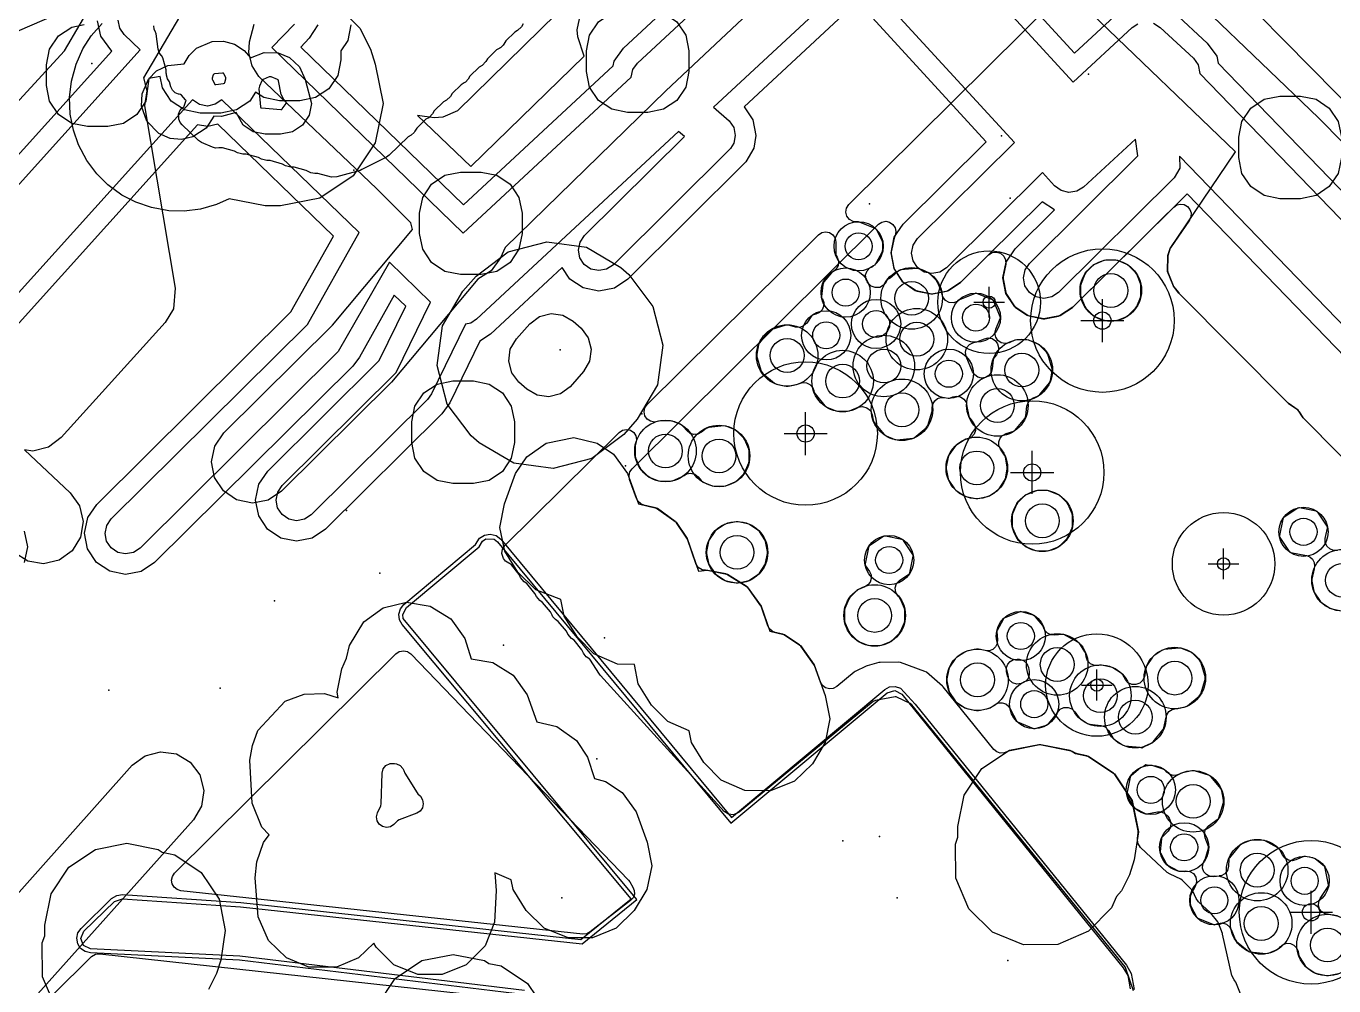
# Model space of a CAD drawing. Header units: metres. Extents: x -2677 to -840, y 169 to 1487.
# Drawn here: x -1944.4 to -1880.6, y 903.1 to 949.9 of the extents above; entities that cross this region are included whole.
import ezdxf

# ---------------------------------------------------------------- set-up
doc = ezdxf.new("R2010")
doc.units = ezdxf.units.M
for name, color, linetype in [('AI_GREENING_ALLOWED_ZONE', 4, 'Continuous'), ('AI_GREENING_EXCLUSIONS', 1, 'Continuous'), ('AI_GREENING_LAWN', 82, 'Continuous'), ('AI_GREENING_REJECTED', 6, 'Continuous'), ('AI_GREENING_SHRUBS', 92, 'Continuous'), ('AI_GREENING_TREES', 3, 'Continuous')]:
    doc.layers.add(name, color=color, linetype=linetype)

# ---------------------------------------------------------------- blocks, each defined once
blk = doc.blocks.new('AI_TREE')
for p, q in [((0, -0.3), (0, 0.3)), ((-0.3, 0), (0.3, 0))]:
    blk.add_line(p, q)
for radius in [1, 0.12]:
    blk.add_circle((0, 0), radius)
blk = doc.blocks.new('AI_SHRUB')
for radius in [1, 0.55]:
    blk.add_circle((0, 0), radius)

msp = doc.modelspace()

# ---------------------------------------------------------------- linework, layer by layer
at = {"layer": 'AI_GREENING_ALLOWED_ZONE'}
msp.add_lwpolyline([(-1885.091, 902.614), (-1885.358, 903.252), (-1885.398, 903.318), (-1885.442, 903.369), (-1885.549, 903.585), (-1885.997, 905.594), (-1886.008, 905.63), (-1886.203, 906.135), (-1886.24, 906.199), (-1886.576, 906.624), (-1886.601, 906.651), (-1887.172, 907.184), (-1887.284, 907.34), (-1887.445, 907.69), (-1887.495, 907.761), (-1887.972, 908.238), (-1888.045, 908.289), (-1888.564, 908.522), (-1888.7, 908.613), (-1890.005, 909.833), (-1890.136, 910.034), (-1890.158, 910.273), (-1890.116, 910.55), (-1890.118, 910.636), (-1890.405, 912.076), (-1890.442, 912.165), (-1891.254, 913.381), (-1891.322, 913.449), (-1892.538, 914.262), (-1892.627, 914.298), (-1893.084, 914.389), (-1893.265, 914.464), (-1893.34, 914.515), (-1893.429, 914.551), (-1894.864, 914.837), (-1894.96, 914.837), (-1896.394, 914.551), (-1896.484, 914.515), (-1896.493, 914.508), (-1896.662, 914.436), (-1896.845, 914.43), (-1897.019, 914.49), (-1897.159, 914.609), (-1899.631, 917.658), (-1899.661, 917.689), (-1900.441, 918.371), (-1900.519, 918.417), (-1901.717, 918.856), (-1901.808, 918.871), (-1902.706, 918.851), (-1902.765, 918.843), (-1903.339, 918.691), (-1903.385, 918.673), (-1903.92, 918.41), (-1903.969, 918.379), (-1904.828, 917.671), (-1904.995, 917.58), (-1905.184, 917.558), (-1905.368, 917.608), (-1905.519, 917.724), (-1905.617, 917.888), (-1905.906, 918.695), (-1905.938, 918.756), (-1906.574, 919.642), (-1906.638, 919.704), (-1907.371, 920.193), (-1907.452, 920.229), (-1907.829, 920.317), (-1907.983, 920.382), (-1908.107, 920.494), (-1908.187, 920.641), (-1908.503, 921.555), (-1908.536, 921.619), (-1909.169, 922.501), (-1909.239, 922.567), (-1910.154, 923.134), (-1910.236, 923.167), (-1911.106, 923.34), (-1911.224, 923.344), (-1911.224, 923.351), (-1911.224, 923.351), (-1911.389, 923.368), (-1911.579, 923.487), (-1911.698, 923.676), (-1912.113, 924.863), (-1912.141, 924.919), (-1912.638, 925.663), (-1912.7, 925.727), (-1913.574, 926.355), (-1913.662, 926.395), (-1914.235, 926.529), (-1914.387, 926.592), (-1914.51, 926.702), (-1914.591, 926.845), (-1914.929, 927.776), (-1914.958, 927.962), (-1914.917, 928.146), (-1914.811, 928.301), (-1902.788, 940.221), (-1902.625, 940.329), (-1902.434, 940.366), (-1902.243, 940.327), (-1902.081, 940.218), (-1901.973, 940.055), (-1901.936, 939.864), (-1901.975, 939.672), (-1902.031, 939.539), (-1902.167, 938.871), (-1902.168, 938.774), (-1902.038, 938.105), (-1902.001, 938.016), (-1901.625, 937.447), (-1901.557, 937.378), (-1900.992, 936.997), (-1900.903, 936.959), (-1900.235, 936.823), (-1900.138, 936.823), (-1899.469, 936.952), (-1899.379, 936.989), (-1898.79, 937.379), (-1898.752, 937.41), (-1897.425, 938.724), (-1897.247, 938.838), (-1897.038, 938.868), (-1896.835, 938.809), (-1896.675, 938.671), (-1896.586, 938.48), (-1896.583, 938.269), (-1896.707, 937.662), (-1896.707, 937.566), (-1896.578, 936.896), (-1896.541, 936.807), (-1896.165, 936.238), (-1896.097, 936.169), (-1895.532, 935.788), (-1895.443, 935.751), (-1894.775, 935.614), (-1894.678, 935.614), (-1894.009, 935.744), (-1893.919, 935.78), (-1893.33, 936.17), (-1893.292, 936.201), (-1888.386, 941.06), (-1888.235, 941.163), (-1888.056, 941.205), (-1887.875, 941.179), (-1887.715, 941.09), (-1887.598, 940.949), (-1887.539, 940.775), (-1887.547, 940.592), (-1887.62, 940.425), (-1888.538, 939.071), (-1888.569, 939.007), (-1888.654, 938.739), (-1888.666, 938.669), (-1888.682, 937.974), (-1888.666, 937.879), (-1888.416, 937.232), (-1888.378, 937.167), (-1888.142, 936.871), (-1888.124, 936.851), (-1882.825, 931.509), (-1882.788, 931.478), (-1882.401, 931.217), (-1882.264, 931.078), (-1882.082, 930.804), (-1882.051, 930.766), (-1876.786, 925.457)], dxfattribs=at)
msp.add_lwpolyline([(-1926.427, 910.952), (-1926.592, 910.842), (-1926.787, 910.805), (-1926.98, 910.846), (-1927.143, 910.959), (-1927.249, 911.127), (-1927.281, 911.322), (-1927.235, 911.515), (-1927.074, 911.863), (-1927.051, 911.96), (-1927.009, 913.447), (-1926.956, 913.659), (-1926.817, 913.828), (-1926.619, 913.921), (-1926.401, 913.921), (-1926.305, 913.9), (-1926.13, 913.823), (-1925.996, 913.687), (-1925.953, 913.581), (-1925.947, 913.584), (-1925.898, 913.46), (-1925.295, 912.487), (-1925.259, 912.442), (-1925.14, 912.323), (-1925.031, 912.158), (-1924.994, 911.963), (-1925.036, 911.769), (-1925.15, 911.606), (-1925.318, 911.501), (-1926.167, 911.182), (-1926.255, 911.125), (-1926.427, 910.952)], close=True, dxfattribs=at)
at = {"layer": 'AI_GREENING_EXCLUSIONS'}
for points in [[(-1902.125, 958.25), (-1893.225, 948.573), (-1891.084, 950.555)], [(-1902.858, 957.57), (-1893.282, 947.158), (-1890.405, 949.821), (-1890.142, 949.996)], [(-1931.286, 949.987), (-1932.388, 948.839), (-1923.045, 939.794), (-1914.86, 947.393), (-1914.771, 947.767), (-1914.542, 948.083), (-1905.582, 956.404)], [(-1930.145, 949.953), (-1930.565, 949.295), (-1930.977, 948.865), (-1923.03, 941.172), (-1915.737, 947.943), (-1915.68, 948.183), (-1915.223, 948.816), (-1906.904, 956.541)], [(-1889.662, 953.43), (-1881.321, 945.412), (-1874.024, 938.023)], [(-1935.514, 952.702), (-1938.641, 947.358), (-1938.487, 946.735), (-1938.6, 945.991), (-1937.102, 937.106), (-1937.19, 936.104), (-1937.59, 935.434), (-1942.655, 929.819), (-1943.281, 929.353), (-1944.037, 929.162), (-1944.451, 929.222), (-1942.217, 927.122), (-1941.764, 926.487), (-1941.588, 925.727), (-1941.717, 924.957), (-1942.13, 924.295), (-1942.765, 923.842), (-1943.526, 923.666), (-1944.295, 923.795), (-1944.957, 924.208)], [(-1862.295, 916.858), (-1888.103, 943.539), (-1888.094, 942.961), (-1888.361, 942.493), (-1894.013, 936.894), (-1894.339, 936.679), (-1894.722, 936.605), (-1895.104, 936.682), (-1895.427, 936.901), (-1895.643, 937.226), (-1895.717, 937.609), (-1895.639, 937.992), (-1895.421, 938.315), (-1890.128, 943.558), (-1890.25, 944.377), (-1892.782, 942.034), (-1893.115, 941.831), (-1893.501, 941.771), (-1893.88, 941.863), (-1894.193, 942.091), (-1894.791, 942.741), (-1899.473, 938.103), (-1899.799, 937.888), (-1900.182, 937.813), (-1900.564, 937.891), (-1900.888, 938.109), (-1901.103, 938.435), (-1901.177, 938.818), (-1901.099, 939.2), (-1900.881, 939.524), (-1896.146, 944.214), (-1903.763, 952.498), (-1910.839, 945.927), (-1910.065, 945.262), (-1909.85, 944.936), (-1909.776, 944.553), (-1909.853, 944.171), (-1910.015, 943.909), (-1915.724, 938.248), (-1916.05, 938.033), (-1916.433, 937.959), (-1916.815, 938.037), (-1917.139, 938.255), (-1917.354, 938.581), (-1917.428, 938.964), (-1917.35, 939.346), (-1917.132, 939.669), (-1912.252, 944.503), (-1912.537, 944.746), (-1922.401, 935.589), (-1922.683, 935.404), (-1922.942, 935.348), (-1924.593, 931.956), (-1924.788, 931.683), (-1930.471, 926.054), (-1930.797, 925.839), (-1931.18, 925.765), (-1931.562, 925.843), (-1931.885, 926.061), (-1932.101, 926.386), (-1932.175, 926.769), (-1932.097, 927.152), (-1931.879, 927.475), (-1926.317, 932.985), (-1924.64, 936.429), (-1926.645, 938.38), (-1929.144, 934.01), (-1938.814, 924.431), (-1939.14, 924.216), (-1939.523, 924.141), (-1939.905, 924.219), (-1940.229, 924.438), (-1940.444, 924.763), (-1940.518, 925.146), (-1940.44, 925.528), (-1940.222, 925.852), (-1930.651, 935.332), (-1928.131, 939.819), (-1934.824, 946.298), (-1935.146, 946.072), (-1935.527, 945.988), (-1935.911, 946.056), (-1936.26, 946.285), (-1950.71, 930.27)], [(-1907.539, 952.037), (-1913.158, 946.732), (-1921.002, 939.088), (-1921.233, 938.58), (-1921.688, 937.946), (-1922.327, 937.549), (-1926.542, 932.528), (-1931.919, 927.201), (-1932.57, 926.771), (-1933.336, 926.622), (-1934.101, 926.778), (-1934.747, 927.215), (-1935.178, 927.866), (-1935.326, 928.632), (-1935.17, 929.396), (-1934.734, 930.043), (-1929.423, 935.304), (-1925.523, 939.962), (-1925.598, 940.297), (-1927.274, 941.974), (-1933.019, 947.428), (-1933.347, 947.944), (-1933.508, 948.579), (-1933.48, 949.119), (-1933.24, 949.988)], [(-1947.265, 943.517), (-1942.498, 948.687), (-1940.967, 951.303), (-1944.805, 949.626)], [(-1917.673, 951.317), (-1923.331, 945.758), (-1924.05, 945.453), (-1924.467, 945.411), (-1925.274, 945.53), (-1922.679, 943.039), (-1917.152, 948.426), (-1917.455, 949.364), (-1917.483, 949.703), (-1917.327, 950.467)], [(-1863.599, 916.768), (-1887.728, 941.713), (-1893.309, 936.184), (-1893.96, 935.753), (-1894.726, 935.605), (-1895.491, 935.76), (-1896.138, 936.197), (-1896.568, 936.848), (-1896.717, 937.614), (-1896.561, 938.379), (-1896.124, 939.025), (-1894.201, 940.931), (-1894.803, 941.322), (-1898.77, 937.392), (-1899.421, 936.962), (-1900.187, 936.813), (-1900.951, 936.969), (-1901.598, 937.406), (-1902.029, 938.057), (-1902.177, 938.823), (-1902.021, 939.587), (-1901.585, 940.234), (-1897.534, 944.247), (-1903.819, 951.081), (-1909.344, 945.95), (-1908.924, 945.315), (-1908.776, 944.549), (-1908.873, 943.941), (-1909.254, 943.26), (-1915.021, 937.538), (-1915.672, 937.107), (-1916.438, 936.959), (-1917.202, 937.115), (-1917.849, 937.551), (-1918.217, 938.108), (-1921.72, 934.856), (-1922.231, 934.525), (-1923.694, 931.519), (-1924.085, 930.973), (-1929.767, 925.344), (-1930.418, 924.913), (-1931.184, 924.765), (-1931.949, 924.921), (-1932.596, 925.357), (-1933.026, 926.008), (-1933.175, 926.774), (-1933.019, 927.539), (-1932.582, 928.186), (-1927.141, 933.575), (-1925.853, 936.222), (-1926.409, 936.759), (-1928.104, 933.741), (-1928.441, 933.299), (-1938.111, 923.72), (-1938.762, 923.29), (-1939.528, 923.141), (-1940.292, 923.297), (-1940.939, 923.734), (-1941.37, 924.385), (-1941.518, 925.151), (-1941.362, 925.915), (-1940.926, 926.562), (-1931.455, 935.944), (-1929.38, 939.636), (-1935.02, 945.096), (-1935.506, 944.988), (-1936.004, 945.077), (-1949.293, 930.348)], [(-1929.504, 951.21), (-1928.093, 949.788), (-1927.577, 948.768), (-1927.338, 948.027), (-1926.957, 946.114), (-1927.338, 944.201), (-1928.421, 942.578), (-1930.044, 941.495), (-1931.957, 941.114), (-1932.708, 941.113), (-1934.465, 941.459), (-1935.079, 941.182), (-1935.857, 940.964), (-1936.659, 940.866), (-1937.415, 940.885), (-1938.262, 941.035), (-1939.026, 941.298), (-1939.697, 941.646), (-1940.393, 942.153), (-1940.393, 942.153), (-1940.929, 942.684), (-1941.415, 943.331), (-1941.818, 944.091), (-1942.067, 944.804), (-1942.22, 945.598), (-1942.252, 946.405), (-1942.161, 947.208), (-1941.933, 948.038), (-1941.6, 948.775), (-1941.192, 949.41), (-1940.661, 950.019)], [(-1954.029, 933.339), (-1940.194, 948.672), (-1940.722, 949.389), (-1940.89, 950.151)], [(-1953.968, 931.913), (-1938.802, 948.723), (-1939.583, 949.471), (-1939.806, 949.791), (-1939.89, 950.172)], [(-1876.768, 925.44), (-1882.068, 930.783), (-1882.319, 931.161), (-1882.808, 931.491), (-1888.133, 936.86), (-1888.402, 937.197), (-1888.683, 937.925), (-1888.665, 938.705), (-1888.558, 939.042), (-1885.365, 943.751), (-1892.372, 950.486)], [(-1889.377, 950.024), (-1889.045, 949.82), (-1887.427, 948.316), (-1887.198, 947.999), (-1887.114, 947.58), (-1819.26, 877.491)], [(-1888.364, 950.552), (-1886.746, 949.048), (-1886.289, 948.416), (-1886.21, 948.083), (-1819.233, 878.9)], [(-1928.528, 949.945), (-1928.68, 949.18), (-1929.015, 948.679), (-1929.015, 948.247), (-1929.167, 947.482), (-1929.601, 946.833), (-1930.25, 946.399), (-1931.015, 946.247), (-1932.015, 946.247), (-1932.78, 946.399), (-1933.175, 946.663), (-1933.465, 946.23), (-1934.114, 945.796), (-1934.879, 945.644), (-1935.879, 945.644), (-1936.644, 945.796), (-1937.293, 946.23), (-1937.727, 946.879), (-1937.837, 947.435), (-1938.381, 947.327), (-1938.533, 946.225), (-1938.967, 945.576), (-1939.616, 945.142), (-1940.381, 944.99), (-1941.381, 944.99), (-1942.146, 945.142), (-1942.795, 945.576), (-1943.229, 946.225), (-1943.381, 946.99), (-1943.381, 947.99), (-1943.229, 948.755), (-1942.795, 949.404), (-1942.146, 949.838), (-1941.541, 949.958)], [(-1944.46, 925.261), (-1944.311, 924.495), (-1944.466, 923.73)], [(-1920.549, 902.704), (-1933.957, 904.326), (-1941.236, 904.682), (-1941.498, 904.747), (-1941.715, 904.905), (-1941.857, 905.134), (-1941.902, 905.399), (-1941.844, 905.662), (-1941.691, 905.883), (-1940.2, 907.334), (-1939.953, 907.49), (-1939.664, 907.531), (-1933.895, 907.138), (-1917.307, 905.338), (-1914.86, 907.324), (-1926.033, 920.697), (-1926.163, 920.936), (-1926.192, 921.207), (-1926.115, 921.469), (-1925.944, 921.681), (-1922.456, 924.6), (-1922.255, 924.905), (-1922.013, 925.065), (-1921.726, 925.113), (-1921.445, 925.041), (-1921.217, 924.861), (-1909.966, 911.295), (-1902.486, 917.527), (-1902.245, 917.655), (-1901.973, 917.681), (-1901.713, 917.601), (-1900.999, 916.81), (-1890.687, 904.085), (-1890.454, 903.689), (-1890.317, 902.906)], [(-1920.06, 902.846), (-1933.94, 904.526), (-1941.227, 904.882), (-1941.569, 905.041), (-1941.702, 905.394), (-1941.551, 905.74), (-1940.06, 907.191), (-1939.678, 907.331), (-1933.917, 906.94), (-1917.239, 905.13), (-1914.575, 907.296), (-1925.972, 920.996), (-1925.993, 921.189), (-1925.816, 921.528), (-1922.273, 924.492), (-1922.113, 924.765), (-1921.94, 924.879), (-1921.534, 924.862), (-1921.371, 924.733), (-1909.985, 911.017), (-1902.36, 917.372), (-1901.994, 917.482), (-1901.657, 917.3), (-1890.843, 903.959), (-1890.628, 903.591), (-1890.514, 902.938)], [(-1947.099, 904.986), (-1939.191, 913.835), (-1938.567, 914.304), (-1937.812, 914.499), (-1937.039, 914.39), (-1936.367, 913.993), (-1935.898, 913.37), (-1935.703, 912.614), (-1935.812, 911.841), (-1936.208, 911.169), (-1944.361, 902.069)], [(-1942.919, 902.014), (-1943.566, 903.523), (-1943.582, 905.184), (-1943.458, 905.52), (-1943.458, 906.033), (-1943.154, 907.564), (-1942.286, 908.861), (-1940.989, 909.729), (-1939.458, 910.033), (-1937.927, 909.729), (-1937.728, 909.595), (-1937.125, 909.476), (-1937.125, 909.476), (-1935.828, 908.608), (-1934.96, 907.311), (-1934.656, 905.78), (-1934.877, 904.339), (-1935.089, 903.684), (-1935.482, 902.894)], [(-1927.231, 902.145), (-1926.363, 903.442), (-1925.066, 904.31), (-1923.535, 904.614), (-1922.004, 904.31), (-1921.805, 904.176), (-1921.805, 904.176), (-1921.202, 904.057), (-1919.905, 903.189), (-1919.037, 901.892)]]:
    msp.add_lwpolyline(points, dxfattribs=at)
for points in [[(-1912.624, 946.266), (-1913.273, 945.832), (-1914.038, 945.68), (-1915.038, 945.68), (-1915.803, 945.832), (-1916.452, 946.266), (-1916.886, 946.915), (-1917.038, 947.68), (-1917.038, 948.68), (-1916.886, 949.445), (-1916.452, 950.094), (-1915.803, 950.528), (-1915.038, 950.68), (-1914.038, 950.68), (-1913.273, 950.528), (-1912.624, 950.094), (-1912.19, 949.445), (-1912.038, 948.68), (-1912.038, 947.68), (-1912.19, 946.915), (-1912.624, 946.266)], [(-1938.741, 945.981), (-1938.716, 946.59), (-1938.398, 947.302), (-1938.005, 947.697), (-1937.462, 947.973), (-1936.658, 948.042), (-1936.42, 948.452), (-1936.059, 948.804), (-1935.296, 949.135), (-1934.739, 949.153), (-1934.202, 949.004), (-1933.734, 948.701), (-1933.42, 948.335), (-1932.764, 948.594), (-1932.07, 948.577), (-1931.529, 948.353), (-1931.039, 947.896), (-1930.754, 947.275), (-1930.457, 946.114), (-1930.571, 945.54), (-1930.896, 945.053), (-1931.383, 944.728), (-1931.957, 944.614), (-1932.715, 944.613), (-1933.289, 944.726), (-1933.776, 945.049), (-1934.129, 945.668), (-1934.839, 945.472), (-1935.208, 945.486), (-1935.589, 944.912), (-1936.241, 944.484), (-1936.785, 944.364), (-1937.34, 944.412), (-1937.901, 944.651), (-1938.484, 945.244), (-1938.741, 945.981)], [(-1881.442, 941.622), (-1882.207, 941.47), (-1883.207, 941.47), (-1883.972, 941.622), (-1884.621, 942.056), (-1885.055, 942.705), (-1885.207, 943.47), (-1885.207, 944.47), (-1885.055, 945.235), (-1884.621, 945.884), (-1883.972, 946.318), (-1883.207, 946.47), (-1882.207, 946.47), (-1881.442, 946.318), (-1880.793, 945.884), (-1880.359, 945.235), (-1880.207, 944.47), (-1880.207, 943.47), (-1880.359, 942.705), (-1880.793, 942.056), (-1881.442, 941.622)], [(-1920.762, 938.351), (-1921.411, 937.917), (-1922.176, 937.765), (-1923.176, 937.765), (-1923.942, 937.917), (-1924.591, 938.351), (-1925.024, 939), (-1925.176, 939.765), (-1925.176, 940.765), (-1925.024, 941.53), (-1924.591, 942.179), (-1923.942, 942.613), (-1923.176, 942.765), (-1922.176, 942.765), (-1921.411, 942.613), (-1920.762, 942.179), (-1920.329, 941.53), (-1920.176, 940.765), (-1920.176, 939.765), (-1920.329, 939), (-1920.762, 938.351)], [(-1913.572, 932.398), (-1914.559, 930.715), (-1915.216, 929.976), (-1916.766, 928.801), (-1918.654, 928.307), (-1920.586, 928.572), (-1922.271, 929.557), (-1922.653, 929.896), (-1923.83, 931.448), (-1924.324, 933.336), (-1924.059, 935.268), (-1923.074, 936.953), (-1922.412, 937.698), (-1920.86, 938.873), (-1918.968, 939.366), (-1917.04, 939.1), (-1915.356, 938.114), (-1914.973, 937.773), (-1913.797, 936.218), (-1913.305, 934.33), (-1913.572, 932.398)], [(-1917.175, 933.04), (-1917.832, 932.301), (-1918.299, 931.948), (-1918.865, 931.801), (-1919.445, 931.881), (-1919.948, 932.176), (-1920.329, 932.513), (-1920.682, 932.98), (-1920.83, 933.546), (-1920.75, 934.126), (-1920.455, 934.63), (-1919.797, 935.372), (-1919.331, 935.724), (-1918.764, 935.872), (-1918.185, 935.792), (-1917.68, 935.497), (-1917.299, 935.158), (-1916.946, 934.691), (-1916.799, 934.125), (-1916.879, 933.545), (-1917.175, 933.04)], [(-1921.139, 928.166), (-1921.788, 927.732), (-1922.553, 927.58), (-1923.553, 927.58), (-1924.318, 927.732), (-1924.967, 928.166), (-1925.401, 928.815), (-1925.553, 929.58), (-1925.553, 930.58), (-1925.401, 931.345), (-1924.967, 931.994), (-1924.318, 932.428), (-1923.553, 932.58), (-1922.553, 932.58), (-1921.788, 932.428), (-1921.139, 931.994), (-1920.705, 931.345), (-1920.553, 930.58), (-1920.553, 929.58), (-1920.705, 928.815), (-1921.139, 928.166)], [(-1912.663, 925.701), (-1912.124, 924.893), (-1911.565, 923.296), (-1911.145, 923.347), (-1910.192, 923.158), (-1909.197, 922.541), (-1908.515, 921.59), (-1908.097, 920.38), (-1907.408, 920.218), (-1906.6, 919.679), (-1905.918, 918.728), (-1905.382, 917.246), (-1905.155, 916.098), (-1905.385, 914.95), (-1906.014, 913.914), (-1906.888, 913.061), (-1908.049, 912.592), (-1909.315, 912.608), (-1910.462, 913.104), (-1911.315, 913.978), (-1911.913, 914.95), (-1912.027, 915.518), (-1913.059, 915.966), (-1913.869, 916.776), (-1914.51, 917.812), (-1914.699, 918.757), (-1915.521, 918.773), (-1916.668, 919.269), (-1917.478, 920.079), (-1918.119, 921.115), (-1918.282, 921.928), (-1919.509, 922.397), (-1920.383, 923.25), (-1921.024, 924.286), (-1921.254, 925.434), (-1921.027, 926.582), (-1920.491, 928.064), (-1919.952, 928.872), (-1919.001, 929.554), (-1917.659, 929.821), (-1916.519, 929.554), (-1915.711, 929.015), (-1915.029, 928.064), (-1914.499, 926.591), (-1913.614, 926.383), (-1912.663, 925.701)], [(-1933.075, 915.532), (-1931.738, 916.962), (-1930.807, 917.312), (-1929.813, 917.339), (-1929.148, 917.128), (-1929.202, 917.397), (-1928.975, 918.545), (-1928.744, 919.057), (-1928.598, 919.677), (-1927.9, 920.835), (-1926.949, 921.517), (-1925.809, 921.784), (-1924.654, 921.595), (-1923.659, 920.978), (-1922.977, 920.027), (-1922.659, 919.028), (-1921.603, 918.844), (-1920.608, 918.227), (-1919.926, 917.276), (-1919.457, 915.957), (-1918.479, 915.728), (-1917.528, 915.046), (-1916.989, 914.238), (-1916.647, 913.188), (-1916.106, 913.052), (-1915.298, 912.513), (-1914.616, 911.562), (-1914.08, 910.08), (-1913.853, 908.932), (-1914.083, 907.784), (-1914.712, 906.748), (-1915.586, 905.895), (-1916.747, 905.426), (-1917.935, 905.426), (-1919.096, 905.895), (-1919.97, 906.748), (-1920.611, 907.784), (-1920.705, 908.252), (-1921.504, 908.595), (-1921.438, 907.737), (-1921.515, 906.192), (-1921.985, 905.027), (-1922.907, 904.105), (-1924.072, 903.635), (-1925.26, 903.635), (-1926.425, 904.105), (-1927.302, 904.96), (-1927.405, 905.166), (-1928.152, 904.441), (-1929.236, 903.988), (-1930.586, 903.988), (-1931.67, 904.441), (-1932.547, 905.296), (-1933.045, 906.447), (-1933.19, 908.347), (-1933.11, 909.122), (-1932.799, 910.069), (-1932.508, 910.445), (-1932.868, 910.826), (-1933.338, 911.991), (-1933.453, 914.081), (-1933.336, 914.808), (-1933.075, 915.532)], [(-1893.381, 914.542), (-1893.182, 914.409), (-1892.579, 914.289), (-1891.281, 913.422), (-1890.414, 912.124), (-1890.11, 910.593), (-1890.317, 909.223), (-1890.543, 908.498), (-1890.936, 907.708), (-1891.184, 907.44), (-1891.414, 906.891), (-1892.537, 905.747), (-1894.046, 905.1), (-1895.706, 905.084), (-1897.229, 905.704), (-1898.373, 906.828), (-1899.02, 908.336), (-1899.036, 909.997), (-1898.912, 910.333), (-1898.912, 910.846), (-1898.607, 912.377), (-1897.74, 913.675), (-1896.443, 914.542), (-1894.912, 914.846), (-1893.381, 914.542)]]:
    msp.add_lwpolyline(points, close=True, dxfattribs=at)
at = {"layer": 'AI_GREENING_LAWN'}
for points in [[(-1890.341, 902.844), (-1890.718, 903.932), (-1890.76, 904.007), (-1901.153, 916.787), (-1901.239, 916.854), (-1901.896, 917.164), (-1901.932, 917.175), (-1901.97, 917.174), (-1902.93, 917.001), (-1903.043, 916.948), (-1909.578, 911.543), (-1909.823, 911.433), (-1909.869, 911.426), (-1910.111, 911.45), (-1910.313, 911.584), (-1916.357, 918.221), (-1916.406, 918.285), (-1916.875, 919.007), (-1916.9, 919.034), (-1916.964, 919.072), (-1916.962, 919.076), (-1917.05, 919.129), (-1917.154, 919.255), (-1917.174, 919.307), (-1917.177, 919.306), (-1917.256, 919.471), (-1917.641, 919.931), (-1917.772, 920.022), (-1917.944, 920.228), (-1918.01, 920.374), (-1918.409, 920.853), (-1918.545, 920.948), (-1918.678, 921.084), (-1918.707, 921.154), (-1918.713, 921.151), (-1918.792, 921.316), (-1919.177, 921.776), (-1919.309, 921.868), (-1919.48, 922.074), (-1919.546, 922.22), (-1919.945, 922.699), (-1920.077, 922.79), (-1920.249, 922.997), (-1920.314, 923.143), (-1920.697, 923.605), (-1920.795, 923.676), (-1920.826, 923.688), (-1920.977, 923.784), (-1921.085, 923.927), (-1921.105, 923.968), (-1921.159, 924.169), (-1921.125, 924.374), (-1921.011, 924.548), (-1915.438, 930.073), (-1915.276, 930.181), (-1915.084, 930.218), (-1915.084, 930.218), (-1914.893, 930.18), (-1914.732, 930.071), (-1914.624, 929.909), (-1914.586, 929.718), (-1914.624, 929.527), (-1914.635, 929.501), (-1914.654, 929.406), (-1914.654, 928.919), (-1914.635, 928.824), (-1914.449, 928.375), (-1914.395, 928.294), (-1914.051, 927.95), (-1913.97, 927.896), (-1913.521, 927.71), (-1913.426, 927.691), (-1912.939, 927.691), (-1912.844, 927.71), (-1912.395, 927.897), (-1912.274, 927.977), (-1912.271, 927.973), (-1912.155, 928.049), (-1911.952, 928.082), (-1911.752, 928.03), (-1911.591, 927.902), (-1911.441, 927.722), (-1911.346, 927.652), (-1910.907, 927.47), (-1910.812, 927.452), (-1910.325, 927.452), (-1910.23, 927.47), (-1909.781, 927.657), (-1909.7, 927.71), (-1909.356, 928.055), (-1909.302, 928.135), (-1909.116, 928.585), (-1909.097, 928.679), (-1909.097, 929.166), (-1909.116, 929.261), (-1909.302, 929.711), (-1909.356, 929.791), (-1909.7, 930.135), (-1909.781, 930.189), (-1910.219, 930.37), (-1910.337, 930.388), (-1911.069, 930.316), (-1911.2, 930.262), (-1911.427, 930.076), (-1911.598, 929.985), (-1911.791, 929.965), (-1911.977, 930.021), (-1912.128, 930.143), (-1912.31, 930.363), (-1912.405, 930.433), (-1912.844, 930.615), (-1912.939, 930.634), (-1913.426, 930.634), (-1913.521, 930.615), (-1913.527, 930.612), (-1913.719, 930.574), (-1913.91, 930.612), (-1914.073, 930.721), (-1914.181, 930.884), (-1914.218, 931.076), (-1914.18, 931.267), (-1914.071, 931.429), (-1905.719, 939.71), (-1905.556, 939.817), (-1905.365, 939.854), (-1905.174, 939.816), (-1905.013, 939.708), (-1904.905, 939.545), (-1904.867, 939.354), (-1904.867, 938.736), (-1904.858, 938.692), (-1904.811, 938.618), (-1904.738, 938.417), (-1904.756, 938.203), (-1904.861, 938.016), (-1905.035, 937.891), (-1905.053, 937.883), (-1905.082, 937.858), (-1905.452, 937.408), (-1905.506, 937.276), (-1905.563, 936.696), (-1905.561, 936.658), (-1905.547, 936.623), (-1905.522, 936.581), (-1905.459, 936.405), (-1905.465, 936.217), (-1905.54, 936.046), (-1905.672, 935.913), (-1905.844, 935.839), (-1905.961, 935.813), (-1906.001, 935.796), (-1906.032, 935.765), (-1906.291, 935.4), (-1906.439, 935.261), (-1906.63, 935.193), (-1906.833, 935.207), (-1907.175, 935.301), (-1907.311, 935.3), (-1908.041, 935.078), (-1908.073, 935.063), (-1908.1, 935.039), (-1908.59, 934.442), (-1908.641, 934.334), (-1908.731, 933.881), (-1908.725, 933.761), (-1908.512, 933.058), (-1908.433, 932.94), (-1907.865, 932.474), (-1907.757, 932.423), (-1907.291, 932.33), (-1907.195, 932.33), (-1906.735, 932.421), (-1906.66, 932.459), (-1906.484, 932.51), (-1906.302, 932.494), (-1906.138, 932.413), (-1906.014, 932.279), (-1905.946, 932.11), (-1905.936, 932.061), (-1905.885, 931.953), (-1905.411, 931.375), (-1905.315, 931.304), (-1904.876, 931.122), (-1904.782, 931.103), (-1904.295, 931.103), (-1904.2, 931.122), (-1903.778, 931.297), (-1903.562, 931.334), (-1903.351, 931.276), (-1903.185, 931.133), (-1903.096, 930.933), (-1903.042, 930.66), (-1902.991, 930.552), (-1902.516, 929.974), (-1902.42, 929.903), (-1901.993, 929.726), (-1901.875, 929.709), (-1901.107, 929.785), (-1901.072, 929.793), (-1901.041, 929.812), (-1900.454, 930.294), (-1900.375, 930.412), (-1900.165, 931.103), (-1900.165, 931.283), (-1900.134, 931.456), (-1900.046, 931.608), (-1899.91, 931.719), (-1899.744, 931.777), (-1899.568, 931.773), (-1899.391, 931.738), (-1899.355, 931.736), (-1899.321, 931.745), (-1899.168, 931.808), (-1898.976, 931.846), (-1898.785, 931.808), (-1898.623, 931.7), (-1898.514, 931.538), (-1898.476, 931.346), (-1898.476, 931.336), (-1898.384, 930.871), (-1898.332, 930.763), (-1898.162, 930.555), (-1898.067, 930.374), (-1898.053, 930.17), (-1898.122, 929.977), (-1898.263, 929.828), (-1898.451, 929.748), (-1898.519, 929.734), (-1898.608, 929.697), (-1899.013, 929.427), (-1899.081, 929.358), (-1899.352, 928.954), (-1899.389, 928.864), (-1899.483, 928.387), (-1899.483, 928.29), (-1899.389, 927.813), (-1899.352, 927.724), (-1899.081, 927.319), (-1899.013, 927.251), (-1898.608, 926.98), (-1898.519, 926.943), (-1898.041, 926.848), (-1897.945, 926.848), (-1897.467, 926.943), (-1897.378, 926.98), (-1896.973, 927.251), (-1896.905, 927.319), (-1896.635, 927.724), (-1896.598, 927.813), (-1896.503, 928.29), (-1896.503, 928.387), (-1896.598, 928.864), (-1896.635, 928.954), (-1896.836, 929.256), (-1896.909, 929.426), (-1896.914, 929.612), (-1896.852, 929.786), (-1896.73, 929.926), (-1896.566, 930.012), (-1896.188, 930.127), (-1896.155, 930.142), (-1896.129, 930.166), (-1895.646, 930.754), (-1895.592, 930.883), (-1895.543, 931.343), (-1895.492, 931.514), (-1895.385, 931.656), (-1895.235, 931.752), (-1895.019, 931.84), (-1894.922, 931.912), (-1894.448, 932.489), (-1894.397, 932.598), (-1894.307, 933.051), (-1894.312, 933.17), (-1894.529, 933.885), (-1894.591, 933.988), (-1894.926, 934.323), (-1895.007, 934.377), (-1895.456, 934.563), (-1895.551, 934.582), (-1896.038, 934.582), (-1896.133, 934.563), (-1896.414, 934.447), (-1896.605, 934.409), (-1896.797, 934.447), (-1896.959, 934.555), (-1897.067, 934.717), (-1897.105, 934.909), (-1897.067, 935.1), (-1896.852, 935.619), (-1896.843, 935.665), (-1896.852, 935.71), (-1897.166, 936.468), (-1897.192, 936.506), (-1897.231, 936.532), (-1897.988, 936.846), (-1898.034, 936.855), (-1898.079, 936.846), (-1898.837, 936.532), (-1898.92, 936.477), (-1899.119, 936.398), (-1899.333, 936.411), (-1899.522, 936.512), (-1899.652, 936.683), (-1899.678, 936.803), (-1899.688, 936.801), (-1899.716, 936.944), (-1899.903, 937.394), (-1899.956, 937.474), (-1900.301, 937.818), (-1900.381, 937.872), (-1900.819, 938.054), (-1900.937, 938.071), (-1901.706, 937.995), (-1901.741, 937.987), (-1901.771, 937.968), (-1902.226, 937.595), (-1902.347, 937.529), (-1902.381, 937.469), (-1902.411, 937.436), (-1902.417, 937.422), (-1902.544, 937.25), (-1902.73, 937.146), (-1902.943, 937.13), (-1903.143, 937.204), (-1903.294, 937.355), (-1903.338, 937.422), (-1903.328, 937.428), (-1903.392, 937.536), (-1903.414, 937.75), (-1903.344, 937.953), (-1903.195, 938.109), (-1903.032, 938.218), (-1902.956, 938.248), (-1902.913, 938.318), (-1902.88, 938.354), (-1902.61, 938.86), (-1902.581, 938.976), (-1902.581, 939.321), (-1902.61, 939.437), (-1902.889, 939.959), (-1902.914, 939.991), (-1902.949, 940.013), (-1903.718, 940.332), (-1903.758, 940.341), (-1903.817, 940.333), (-1904.022, 940.351), (-1904.203, 940.449), (-1904.328, 940.611), (-1904.378, 940.811), (-1904.344, 941.013), (-1904.231, 941.185), (-1890.677, 954.623)], [(-1888.094, 954.356), (-1823.038, 888.475)], [(-1920.123, 949.993), (-1920.204, 949.854), (-1920.396, 949.666), (-1920.536, 949.589), (-1920.975, 949.161), (-1921.071, 949.005), (-1921.073, 949.007), (-1921.098, 948.957), (-1921.215, 948.843), (-1921.265, 948.819), (-1921.263, 948.816), (-1921.421, 948.724), (-1921.858, 948.294), (-1921.939, 948.156), (-1922.13, 947.968), (-1922.271, 947.89), (-1922.726, 947.445), (-1922.809, 947.302), (-1922.933, 947.158), (-1923.001, 947.123), (-1922.998, 947.118), (-1923.156, 947.026), (-1923.593, 946.596), (-1923.673, 946.457), (-1923.865, 946.269), (-1924.006, 946.192), (-1924.46, 945.746), (-1924.541, 945.607), (-1924.732, 945.42), (-1924.873, 945.343), (-1925.312, 944.914), (-1925.407, 944.759), (-1925.413, 944.762), (-1925.449, 944.695), (-1925.595, 944.573), (-1925.74, 944.493), (-1926.665, 943.59), (-1926.786, 943.502), (-1927.989, 942.886), (-1928.08, 942.85), (-1929.207, 942.528), (-1929.47, 942.525), (-1930.137, 942.697), (-1930.287, 942.694), (-1930.478, 942.727), (-1930.545, 942.769), (-1930.549, 942.763), (-1930.708, 942.852), (-1931.3, 943.011), (-1931.461, 943.009), (-1931.72, 943.079), (-1931.858, 943.161), (-1932.472, 943.326), (-1932.633, 943.325), (-1932.892, 943.395), (-1933.03, 943.477), (-1933.644, 943.642), (-1933.805, 943.641), (-1934.064, 943.711), (-1934.202, 943.793), (-1934.794, 943.953), (-1934.914, 943.956), (-1934.965, 943.944), (-1935.127, 943.933), (-1935.284, 943.975), (-1935.82, 944.216), (-1935.956, 944.307), (-1936.765, 945.067), (-1936.862, 945.192), (-1936.915, 945.341), (-1936.93, 945.421), (-1936.932, 945.592), (-1936.876, 945.754), (-1936.768, 945.887), (-1936.721, 945.916), (-1936.678, 945.954), (-1936.658, 945.989), (-1936.576, 946.219), (-1936.569, 946.26), (-1936.592, 946.296), (-1936.8, 946.516), (-1936.837, 946.543), (-1936.908, 946.559), (-1936.934, 946.56), (-1937.104, 946.63), (-1937.237, 946.757), (-1937.315, 946.924), (-1937.379, 947.169), (-1937.467, 947.317), (-1937.53, 947.494), (-1937.528, 947.568), (-1937.534, 947.568), (-1937.539, 947.751), (-1937.706, 948.341), (-1937.773, 948.453), (-1937.781, 948.46), (-1937.884, 948.597), (-1937.934, 948.761), (-1938.03, 949.517), (-1938.04, 949.553), (-1938.065, 949.591), (-1938.131, 949.736), (-1938.148, 949.894)], [(-1880.4, 924.311), (-1880.596, 924.311), (-1880.776, 924.386), (-1880.914, 924.523), (-1880.988, 924.704), (-1880.988, 924.899), (-1880.887, 925.408), (-1880.887, 925.455), (-1880.905, 925.497), (-1881.36, 926.179), (-1881.393, 926.212), (-1881.436, 926.23), (-1882.24, 926.39), (-1882.287, 926.39), (-1882.329, 926.372), (-1883.011, 925.916), (-1883.044, 925.884), (-1883.062, 925.841), (-1883.222, 925.037), (-1883.222, 924.99), (-1883.204, 924.947), (-1882.748, 924.265), (-1882.716, 924.233), (-1882.673, 924.215), (-1881.913, 924.064), (-1881.749, 924), (-1881.618, 923.883), (-1881.535, 923.728), (-1881.535, 923.728), (-1881.511, 923.554), (-1881.539, 923.425), (-1881.642, 922.909), (-1881.642, 922.812), (-1881.547, 922.335), (-1881.51, 922.245), (-1881.239, 921.841), (-1881.171, 921.772), (-1880.766, 921.502), (-1880.677, 921.465), (-1880.2, 921.37)], [(-1880.353, 906.465), (-1880.879, 906.57), (-1880.879, 906.57), (-1881.001, 906.592), (-1881.154, 906.684), (-1881.266, 906.824), (-1881.32, 906.995), (-1881.311, 907.173), (-1881.24, 907.338), (-1880.848, 907.925), (-1880.83, 907.968), (-1880.83, 908.014), (-1880.991, 908.824), (-1881.006, 908.863), (-1881.033, 908.894), (-1881.491, 909.269), (-1881.599, 909.32), (-1881.961, 909.393), (-1881.997, 909.394), (-1882.032, 909.386), (-1882.433, 909.219), (-1882.611, 909.18), (-1882.791, 909.209), (-1882.949, 909.299), (-1883.064, 909.441), (-1883.214, 909.716), (-1883.313, 909.815), (-1883.963, 910.162), (-1884.079, 910.191), (-1884.553, 910.191), (-1884.648, 910.172), (-1885.086, 909.99), (-1885.182, 909.919), (-1885.669, 909.326), (-1885.689, 909.291), (-1885.697, 909.252), (-1885.706, 908.911), (-1885.756, 908.707), (-1885.885, 908.541), (-1886.071, 908.443), (-1886.167, 908.437), (-1886.166, 908.428), (-1886.432, 908.402), (-1886.619, 908.419), (-1886.786, 908.503), (-1886.91, 908.643), (-1886.975, 908.818), (-1886.97, 909.005), (-1886.897, 909.178), (-1886.855, 909.241), (-1886.686, 909.796), (-1886.681, 909.836), (-1886.69, 909.876), (-1886.854, 910.291), (-1886.888, 910.505), (-1886.828, 910.714), (-1886.685, 910.878), (-1886.222, 911.218), (-1886.195, 911.246), (-1886.178, 911.281), (-1885.954, 912.017), (-1885.949, 912.136), (-1886.039, 912.589), (-1886.09, 912.697), (-1886.58, 913.294), (-1886.606, 913.318), (-1886.638, 913.334), (-1887.378, 913.558), (-1887.497, 913.564), (-1887.964, 913.471), (-1888.05, 913.436), (-1888.078, 913.418), (-1888.241, 913.349), (-1888.418, 913.342), (-1888.587, 913.398), (-1888.726, 913.508), (-1888.79, 913.581), (-1888.903, 913.654), (-1889.444, 913.818), (-1889.61, 913.826), (-1889.75, 913.861), (-1889.877, 913.768), (-1890.009, 913.706), (-1890.467, 913.33), (-1890.494, 913.299), (-1890.509, 913.261), (-1890.671, 912.444), (-1890.672, 912.403), (-1890.659, 912.364), (-1890.386, 911.853), (-1890.286, 911.753), (-1889.774, 911.479), (-1889.736, 911.466), (-1889.695, 911.467), (-1889.183, 911.564), (-1888.99, 911.563), (-1888.812, 911.489), (-1888.676, 911.354), (-1888.609, 911.255), (-1888.528, 911.045), (-1888.547, 910.821), (-1888.663, 910.628), (-1888.954, 910.326), (-1888.976, 910.293), (-1888.987, 910.254), (-1889.047, 909.639), (-1889.046, 909.604), (-1889.034, 909.57), (-1888.758, 909.054), (-1888.657, 908.953), (-1888.174, 908.695), (-1888.034, 908.667), (-1887.816, 908.688), (-1887.603, 908.663), (-1887.421, 908.551), (-1887.302, 908.373), (-1887.268, 908.161), (-1887.326, 907.955), (-1887.548, 907.54), (-1887.577, 907.424), (-1887.577, 907.079), (-1887.548, 906.963), (-1887.269, 906.441), (-1887.244, 906.408), (-1887.209, 906.386), (-1886.445, 906.07), (-1886.4, 906.061), (-1886.356, 906.069), (-1886.234, 906.117), (-1886.021, 906.151), (-1885.812, 906.091), (-1885.649, 905.949), (-1885.594, 905.827), (-1885.586, 905.83), (-1885.386, 905.346), (-1885.315, 905.25), (-1884.718, 904.76), (-1884.687, 904.742), (-1884.652, 904.733), (-1883.884, 904.658), (-1883.765, 904.675), (-1883.339, 904.852), (-1883.243, 904.923), (-1883.195, 904.982), (-1883.051, 905.102), (-1882.873, 905.16), (-1882.687, 905.15), (-1882.517, 905.071), (-1882.388, 904.936), (-1882.318, 904.762), (-1882.274, 904.544), (-1882.237, 904.455), (-1881.967, 904.05), (-1881.898, 903.982), (-1881.494, 903.711), (-1881.404, 903.674), (-1880.927, 903.579), (-1880.83, 903.579), (-1880.353, 903.674)], [(-1948.768, 897.023), (-1941.177, 904.505), (-1940.99, 904.621), (-1940.772, 904.646), (-1921.91, 902.578)]]:
    msp.add_lwpolyline(points, dxfattribs=at)
for points in [[(-1934.677, 947.142), (-1934.627, 947.321), (-1934.624, 947.368), (-1934.639, 947.413), (-1934.721, 947.552), (-1934.749, 947.584), (-1934.792, 947.588), (-1935.175, 947.553), (-1935.217, 947.541), (-1935.239, 947.504), (-1935.292, 947.354), (-1935.299, 947.306), (-1935.285, 947.259), (-1935.19, 947.079), (-1935.161, 947.044), (-1935.116, 947.04), (-1934.738, 947.089), (-1934.696, 947.103), (-1934.677, 947.142)], [(-1932.059, 947.222), (-1932.073, 947.259), (-1932.106, 947.279), (-1932.418, 947.406), (-1932.463, 947.415), (-1932.508, 947.406), (-1932.814, 947.279), (-1932.851, 947.254), (-1932.877, 947.217), (-1932.994, 946.951), (-1933.014, 946.83), (-1932.933, 945.944), (-1932.923, 945.907), (-1932.886, 945.897), (-1931.941, 945.823), (-1931.902, 945.827), (-1931.873, 945.854), (-1931.684, 946.109), (-1931.667, 946.143), (-1931.688, 946.175), (-1931.806, 946.304), (-1931.929, 946.548), (-1932.059, 947.222)], [(-1891.117, 935.542), (-1890.667, 935.729), (-1890.587, 935.782), (-1890.243, 936.127), (-1890.189, 936.207), (-1890.003, 936.657), (-1889.984, 936.751), (-1889.984, 937.238), (-1890.003, 937.333), (-1890.189, 937.783), (-1890.243, 937.863), (-1890.587, 938.207), (-1890.667, 938.261), (-1891.117, 938.447), (-1891.212, 938.466), (-1891.698, 938.466), (-1891.793, 938.447), (-1892.243, 938.261), (-1892.323, 938.207), (-1892.667, 937.863), (-1892.721, 937.783), (-1892.907, 937.333), (-1892.926, 937.238), (-1892.926, 936.751), (-1892.907, 936.657), (-1892.721, 936.207), (-1892.667, 936.127), (-1892.323, 935.782), (-1892.243, 935.729), (-1891.793, 935.542), (-1891.698, 935.524), (-1891.212, 935.524), (-1891.117, 935.542)], [(-1897.038, 933.859), (-1897.134, 933.742), (-1897.188, 933.613), (-1897.236, 933.167), (-1897.291, 932.987), (-1897.408, 932.841), (-1897.571, 932.748), (-1897.756, 932.721), (-1897.939, 932.764), (-1898.092, 932.872), (-1898.195, 933.029), (-1898.504, 933.775), (-1898.542, 933.986), (-1898.488, 934.193), (-1898.352, 934.359), (-1898.159, 934.453), (-1898.131, 934.453), (-1898.131, 934.455), (-1897.988, 934.484), (-1897.616, 934.638), (-1897.432, 934.676), (-1897.246, 934.643), (-1897.086, 934.544), (-1896.974, 934.393), (-1896.926, 934.211), (-1896.948, 934.024), (-1897.038, 933.859)], [(-1894.454, 924.308), (-1894.004, 924.495), (-1893.924, 924.548), (-1893.58, 924.892), (-1893.526, 924.973), (-1893.34, 925.422), (-1893.321, 925.517), (-1893.321, 926.004), (-1893.34, 926.099), (-1893.526, 926.548), (-1893.58, 926.629), (-1893.924, 926.973), (-1894.004, 927.027), (-1894.454, 927.213), (-1894.549, 927.232), (-1895.035, 927.232), (-1895.13, 927.213), (-1895.58, 927.027), (-1895.66, 926.973), (-1896.004, 926.629), (-1896.058, 926.548), (-1896.244, 926.099), (-1896.263, 926.004), (-1896.263, 925.517), (-1896.244, 925.422), (-1896.058, 924.973), (-1896.004, 924.892), (-1895.66, 924.548), (-1895.58, 924.495), (-1895.13, 924.308), (-1895.035, 924.289), (-1894.549, 924.289), (-1894.454, 924.308)], [(-1909.641, 922.731), (-1909.164, 922.826), (-1909.074, 922.863), (-1908.67, 923.133), (-1908.601, 923.201), (-1908.331, 923.606), (-1908.294, 923.695), (-1908.199, 924.173), (-1908.199, 924.27), (-1908.294, 924.747), (-1908.331, 924.836), (-1908.601, 925.241), (-1908.67, 925.309), (-1909.074, 925.58), (-1909.164, 925.617), (-1909.641, 925.712), (-1909.738, 925.712), (-1910.215, 925.617), (-1910.304, 925.58), (-1910.709, 925.309), (-1910.777, 925.241), (-1911.048, 924.836), (-1911.085, 924.747), (-1911.18, 924.27), (-1911.18, 924.173), (-1911.085, 923.695), (-1911.048, 923.606), (-1910.777, 923.201), (-1910.709, 923.133), (-1910.304, 922.863), (-1910.215, 922.826), (-1909.738, 922.731), (-1909.641, 922.731)], [(-1902.635, 919.692), (-1902.185, 919.879), (-1902.105, 919.932), (-1901.761, 920.276), (-1901.707, 920.357), (-1901.521, 920.806), (-1901.502, 920.901), (-1901.502, 921.388), (-1901.521, 921.483), (-1901.707, 921.932), (-1901.761, 922.013), (-1901.832, 922.084), (-1901.949, 922.269), (-1901.976, 922.486), (-1901.907, 922.694), (-1901.756, 922.853), (-1901.311, 923.151), (-1901.278, 923.184), (-1901.26, 923.226), (-1901.1, 924.031), (-1901.1, 924.077), (-1901.118, 924.12), (-1901.574, 924.802), (-1901.606, 924.834), (-1901.649, 924.852), (-1902.453, 925.012), (-1902.5, 925.012), (-1902.543, 924.994), (-1903.224, 924.539), (-1903.257, 924.506), (-1903.275, 924.463), (-1903.435, 923.659), (-1903.435, 923.613), (-1903.417, 923.57), (-1903.224, 923.28), (-1903.153, 923.119), (-1903.143, 922.943), (-1903.194, 922.775), (-1903.3, 922.635), (-1903.448, 922.54), (-1903.761, 922.411), (-1903.841, 922.357), (-1904.186, 922.013), (-1904.239, 921.932), (-1904.426, 921.483), (-1904.444, 921.388), (-1904.444, 920.901), (-1904.426, 920.806), (-1904.239, 920.357), (-1904.186, 920.276), (-1903.841, 919.932), (-1903.761, 919.879), (-1903.311, 919.692), (-1903.217, 919.673), (-1902.73, 919.673), (-1902.635, 919.692)], [(-1888.62, 916.452), (-1888.459, 916.56), (-1888.332, 916.586), (-1888.332, 916.589), (-1887.819, 916.691), (-1887.711, 916.742), (-1887.143, 917.208), (-1887.064, 917.326), (-1886.854, 918.018), (-1886.854, 918.16), (-1887.067, 918.863), (-1887.129, 918.966), (-1887.464, 919.301), (-1887.545, 919.355), (-1887.983, 919.536), (-1888.101, 919.554), (-1888.845, 919.481), (-1888.958, 919.44), (-1889.352, 919.177), (-1889.42, 919.108), (-1889.691, 918.704), (-1889.728, 918.614), (-1889.817, 918.167), (-1889.894, 917.982), (-1890.038, 917.843), (-1890.225, 917.771), (-1890.425, 917.778), (-1890.606, 917.864), (-1890.739, 918.013), (-1890.872, 918.241), (-1890.948, 918.322), (-1891.347, 918.588), (-1891.436, 918.625), (-1891.91, 918.72), (-1892.013, 918.718), (-1892.05, 918.71), (-1892.256, 918.707), (-1892.445, 918.788), (-1892.586, 918.938), (-1892.655, 919.132), (-1892.673, 919.271), (-1892.713, 919.375), (-1892.972, 919.763), (-1893.06, 919.843), (-1893.741, 920.207), (-1893.775, 920.219), (-1893.811, 920.221), (-1894.192, 920.183), (-1894.375, 920.198), (-1894.54, 920.279), (-1894.665, 920.413), (-1894.693, 920.484), (-1894.697, 920.482), (-1894.775, 920.647), (-1895.13, 921.08), (-1895.248, 921.159), (-1895.803, 921.327), (-1895.844, 921.332), (-1895.884, 921.323), (-1896.653, 921.005), (-1896.688, 920.983), (-1896.713, 920.95), (-1897.004, 920.406), (-1897.016, 920.373), (-1897.018, 920.337), (-1896.981, 919.966), (-1896.997, 919.781), (-1897.08, 919.615), (-1897.217, 919.491), (-1897.391, 919.425), (-1897.576, 919.427), (-1897.911, 919.493), (-1898.007, 919.493), (-1898.485, 919.398), (-1898.574, 919.361), (-1898.979, 919.091), (-1899.047, 919.022), (-1899.317, 918.618), (-1899.354, 918.528), (-1899.449, 918.051), (-1899.449, 917.954), (-1899.354, 917.477), (-1899.317, 917.388), (-1899.047, 916.983), (-1898.979, 916.915), (-1898.574, 916.644), (-1898.485, 916.607), (-1898.007, 916.512), (-1897.911, 916.512), (-1897.433, 916.607), (-1897.344, 916.644), (-1897.101, 916.806), (-1896.935, 916.878), (-1896.755, 916.886), (-1896.583, 916.829), (-1896.443, 916.715), (-1896.353, 916.559), (-1896.349, 916.549), (-1896.058, 916.005), (-1896.033, 915.973), (-1895.998, 915.951), (-1895.229, 915.633), (-1895.189, 915.624), (-1895.148, 915.629), (-1894.594, 915.797), (-1894.476, 915.876), (-1894.108, 916.324), (-1894.057, 916.414), (-1893.923, 916.566), (-1893.741, 916.653), (-1893.539, 916.66), (-1893.35, 916.587), (-1893.206, 916.445), (-1893.05, 916.21), (-1892.981, 916.142), (-1892.587, 915.878), (-1892.475, 915.838), (-1891.941, 915.783), (-1891.722, 915.705), (-1891.561, 915.537), (-1891.347, 915.17), (-1891.271, 915.089), (-1890.883, 914.83), (-1890.77, 914.789), (-1890.042, 914.718), (-1889.932, 914.685), (-1889.777, 914.788), (-1889.481, 914.91), (-1889.385, 914.982), (-1888.911, 915.559), (-1888.86, 915.668), (-1888.757, 916.181), (-1888.751, 916.18), (-1888.728, 916.291), (-1888.62, 916.452)], [(-1925.965, 919.423), (-1925.766, 919.379), (-1925.758, 919.376), (-1925.603, 919.266), (-1914.986, 908.228), (-1914.923, 908.147), (-1914.767, 907.897), (-1914.7, 907.728), (-1914.698, 907.545), (-1914.762, 907.374), (-1914.884, 907.237), (-1916.853, 905.707), (-1917.023, 905.62), (-1917.214, 905.604), (-1936.828, 907.718), (-1937.007, 907.773), (-1937.153, 907.889), (-1937.247, 908.05), (-1937.274, 908.235), (-1937.232, 908.417), (-1937.127, 908.571), (-1926.33, 919.275), (-1926.172, 919.381), (-1926.164, 919.384), (-1925.965, 919.423)], [(-1895.436, 918.415), (-1895.433, 918.24), (-1895.491, 918.076), (-1895.602, 917.941), (-1895.753, 917.852), (-1895.832, 917.823), (-1896.045, 917.793), (-1896.25, 917.855), (-1896.411, 917.997), (-1896.497, 918.194), (-1896.541, 918.416), (-1896.544, 918.598), (-1896.481, 918.769), (-1896.361, 918.906), (-1896.2, 918.991), (-1896.019, 919.013), (-1895.931, 919.007), (-1895.721, 918.946), (-1895.558, 918.802), (-1895.471, 918.602), (-1895.436, 918.415)]]:
    msp.add_lwpolyline(points, close=True, dxfattribs=at)
at = {"layer": 'AI_GREENING_REJECTED'}
for p in [(-1941.16, 948.06), (-1892.55, 947.54), (-1896.78, 944.54), (-1928.38, 942.86), (-1903.23, 941.22), (-1896.37, 941.5), (-1918.31, 934.09), (-1914.34, 930.98), (-1915.13, 928.44), (-1928.74, 926.27), (-1927.12, 923.2), (-1932.25, 921.86), (-1916.15, 920.06), (-1921.08, 919.69), (-1940.33, 917.5), (-1934.91, 917.59), (-1916.53, 914.15), (-1904.53, 910.16), (-1902.74, 910.36), (-1918.23, 907.38), (-1901.87, 907.38), (-1896.48, 904.31)]:
    msp.add_point(p, dxfattribs=at)

# ---------------------------------------------------------------- block references
at = {"layer": 'AI_GREENING_SHRUBS'}
for p, xscale, yscale in [((-1903.758, 939.148), 1.2, 1.2), ((-1891.455, 936.995), 1.5, 1.5), ((-1904.39, 936.891), 1.2, 1.2), ((-1901.169, 936.606), 1.5, 1.5), ((-1898.034, 935.665), 1.2, 1.2), ((-1905.339, 934.805), 1.2, 1.2), ((-1902.905, 935.359), 1.2, 1.2), ((-1900.919, 934.618), 1.5, 1.5), ((-1907.243, 933.82), 1.5, 1.5), ((-1902.528, 933.307), 1.5, 1.5), ((-1904.538, 932.574), 1.5, 1.5), ((-1899.355, 932.931), 1.2, 1.2), ((-1895.795, 933.111), 1.5, 1.5), ((-1896.986, 931.385), 1.5, 1.5), ((-1901.644, 931.174), 1.5, 1.5), ((-1913.183, 929.163), 1.5, 1.5), ((-1910.568, 928.923), 1.5, 1.5), ((-1897.993, 928.339), 1.5, 1.5), ((-1894.792, 925.761), 1.5, 1.5), ((-1882.054, 925.222), 1.2, 1.2), ((-1909.689, 924.221), 1.5, 1.5), ((-1902.268, 923.845), 1.2, 1.2), ((-1880.151, 922.86), 1.5, 1.5), ((-1902.973, 921.145), 1.5, 1.5), ((-1895.844, 920.14), 1.2, 1.2), ((-1894.067, 918.754), 1.5, 1.5), ((-1897.959, 918.003), 1.5, 1.5), ((-1888.332, 918.089), 1.5, 1.5), ((-1891.962, 917.23), 1.5, 1.5), ((-1895.19, 916.816), 1.2, 1.2), ((-1890.257, 916.181), 1.5, 1.5), ((-1889.503, 912.636), 1.2, 1.2), ((-1887.437, 912.076), 1.5, 1.5), ((-1887.874, 909.837), 1.2, 1.2), ((-1884.31, 908.72), 1.5, 1.5), ((-1881.998, 908.2), 1.2, 1.2), ((-1886.4, 907.251), 1.2, 1.2), ((-1884.115, 906.123), 1.5, 1.5), ((-1880.879, 905.07), 1.5, 1.5)]:
    msp.add_blockref('AI_SHRUB', p, dxfattribs=dict(at, xscale=xscale, yscale=yscale))
at = {"layer": 'AI_GREENING_TREES'}
for p, xscale, yscale in [((-1897.389, 936.423), 2.5, 2.5), ((-1891.864, 935.524), 3.5, 3.5), ((-1906.344, 930.016), 3.5, 3.5), ((-1895.291, 928.117), 3.5, 3.5), ((-1885.951, 923.66), 2.5, 2.5), ((-1892.133, 917.75), 2.5, 2.5), ((-1881.684, 906.667), 3.5, 3.5)]:
    msp.add_blockref('AI_TREE', p, dxfattribs=dict(at, xscale=xscale, yscale=yscale))

doc.saveas('drawing.dxf')
